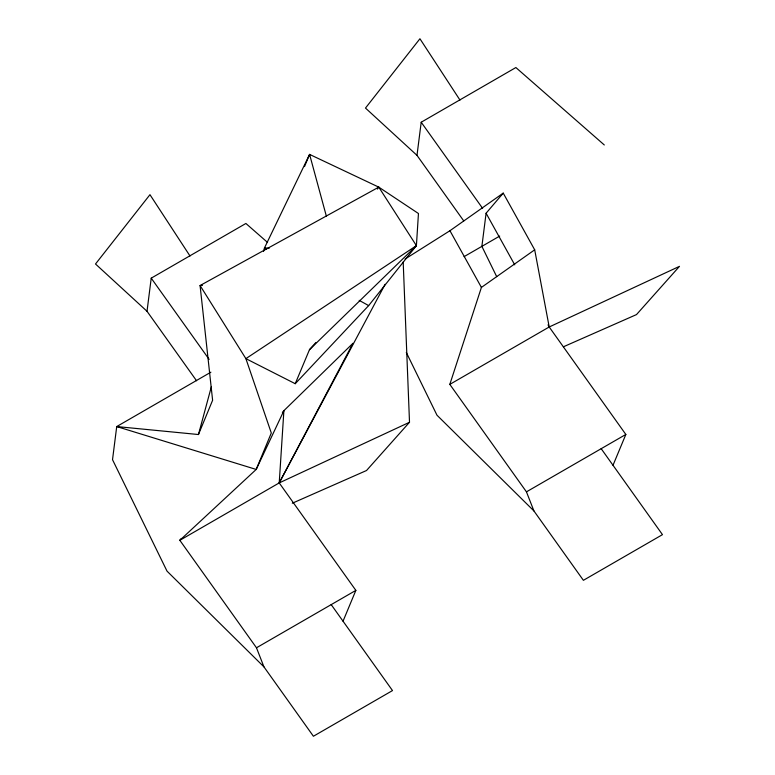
<?xml version="1.0" encoding="UTF-8"?>
<svg xmlns="http://www.w3.org/2000/svg" width="775" height="775" viewBox="0 0 775 775"><rect width="100%" height="100%" fill="white"/><g stroke="black" fill="none" stroke-linecap="round" stroke-linejoin="round"><path stroke-width="1.16" d="M295.236 383.702L309.467 349.699L416.407 245.656L378.781 187.133L200.076 285.539L245.888 358.641L295.236 383.702L368.658 305.602L416.407 245.656L418.452 213.513L378.781 187.133L309.583 154.399L264.449 248L263.51 251.468M196.559 380.757L147.017 311.279L151.222 278.157L245.898 223.471L267.549 242.43M463.741 220.914L416.989 155.358L421.203 122.227L515.879 67.541L604.297 144.964M613.006 465.281L625.842 434.455L549.204 326.982L534.692 249.821L503.227 193.12L486.09 213.232L481.885 246.363L496.698 276.656M331.187 604.597L392.499 690.573L313.41 736.25L263.946 666.878L167.013 571.127L112.52 459.691L116.725 426.56L198.458 434.533L211.381 386.667M601.167 448.667L662.47 534.643L583.391 580.32L533.927 510.948L526.448 491.854L449.82 384.381L481.411 287.418L534.692 249.821M198.458 434.533L212.612 400.258L200.076 285.539L202.469 285.403M304.507 166.596L309.583 154.399L326.401 216.303M343.034 621.201L355.861 590.385L279.223 482.912L283.892 410.682L352.974 343.277L279.223 482.912L179.839 540.311L256.477 647.784L263.946 666.878M385.117 284.299L279.223 482.912L409.51 422.268L403.194 262.037M377.435 189.1L378.781 187.133M181.35 538.431L179.839 540.311L256.196 469.447L283.892 410.682L282.381 412.562M409.51 422.268L366.527 470.512L292.301 503.227M309.467 349.699L315.909 342.502M405.063 259.044L449.946 230.718L503.227 193.12M416.407 245.656L245.888 358.641L271.298 432.993L256.196 469.447L116.725 426.56L210.887 372.184M464.099 256.632L499.681 236.084M449.82 384.381L549.204 326.982L679.491 266.348L636.498 314.582L563.386 346.803M256.477 647.784L355.861 590.385M526.448 491.854L625.842 434.455M269.274 248.145L264.449 248L266.552 249.162M359.183 300.361L368.658 305.602M416.989 155.358L365.49 108.064L419.934 38.75L459.972 100.072M147.017 311.279L95.509 263.994L149.963 194.68L190.001 256.002M533.927 510.948L436.984 415.206L406.303 352.451M421.203 122.227L482.602 208.339M151.222 278.157L209.134 359.377M486.09 213.232L514.726 264.837M548.032 324.87L549.204 326.982M449.946 230.718L481.411 287.418"/></g></svg>
